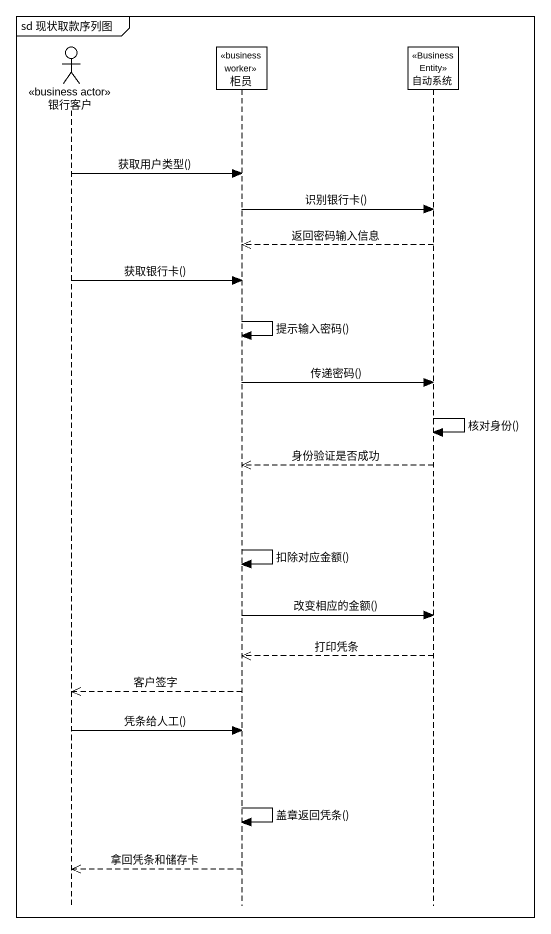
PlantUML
@startuml
mainframe sd 现状取款序列图
hide footbox
actor 银行客户 <<business actor>>
participant 柜员 <<business worker>>
participant 自动系统 <<Business Entity>>

银行客户 -> 柜员 : 获取用户类型()
柜员 -> 自动系统 : 识别银行卡()
自动系统 -->> 柜员 : 返回密码输入信息
银行客户 -> 柜员 : 获取银行卡()
柜员 -> 柜员 : 提示输入密码()
柜员 -> 自动系统 : 传递密码()
自动系统 -> 自动系统 : 核对身份()
自动系统 -->> 柜员 : 身份验证是否成功
柜员 -> 柜员 : 扣除对应金额()
柜员 -> 自动系统 : 改变相应的金额()
自动系统 -->> 柜员 : 打印凭条
柜员 -->> 银行客户 : 客户签字
银行客户 -> 柜员 : 凭条给人工()
柜员 -> 柜员 : 盖章返回凭条()
柜员 -->> 银行客户 : 拿回凭条和储存卡
@enduml
